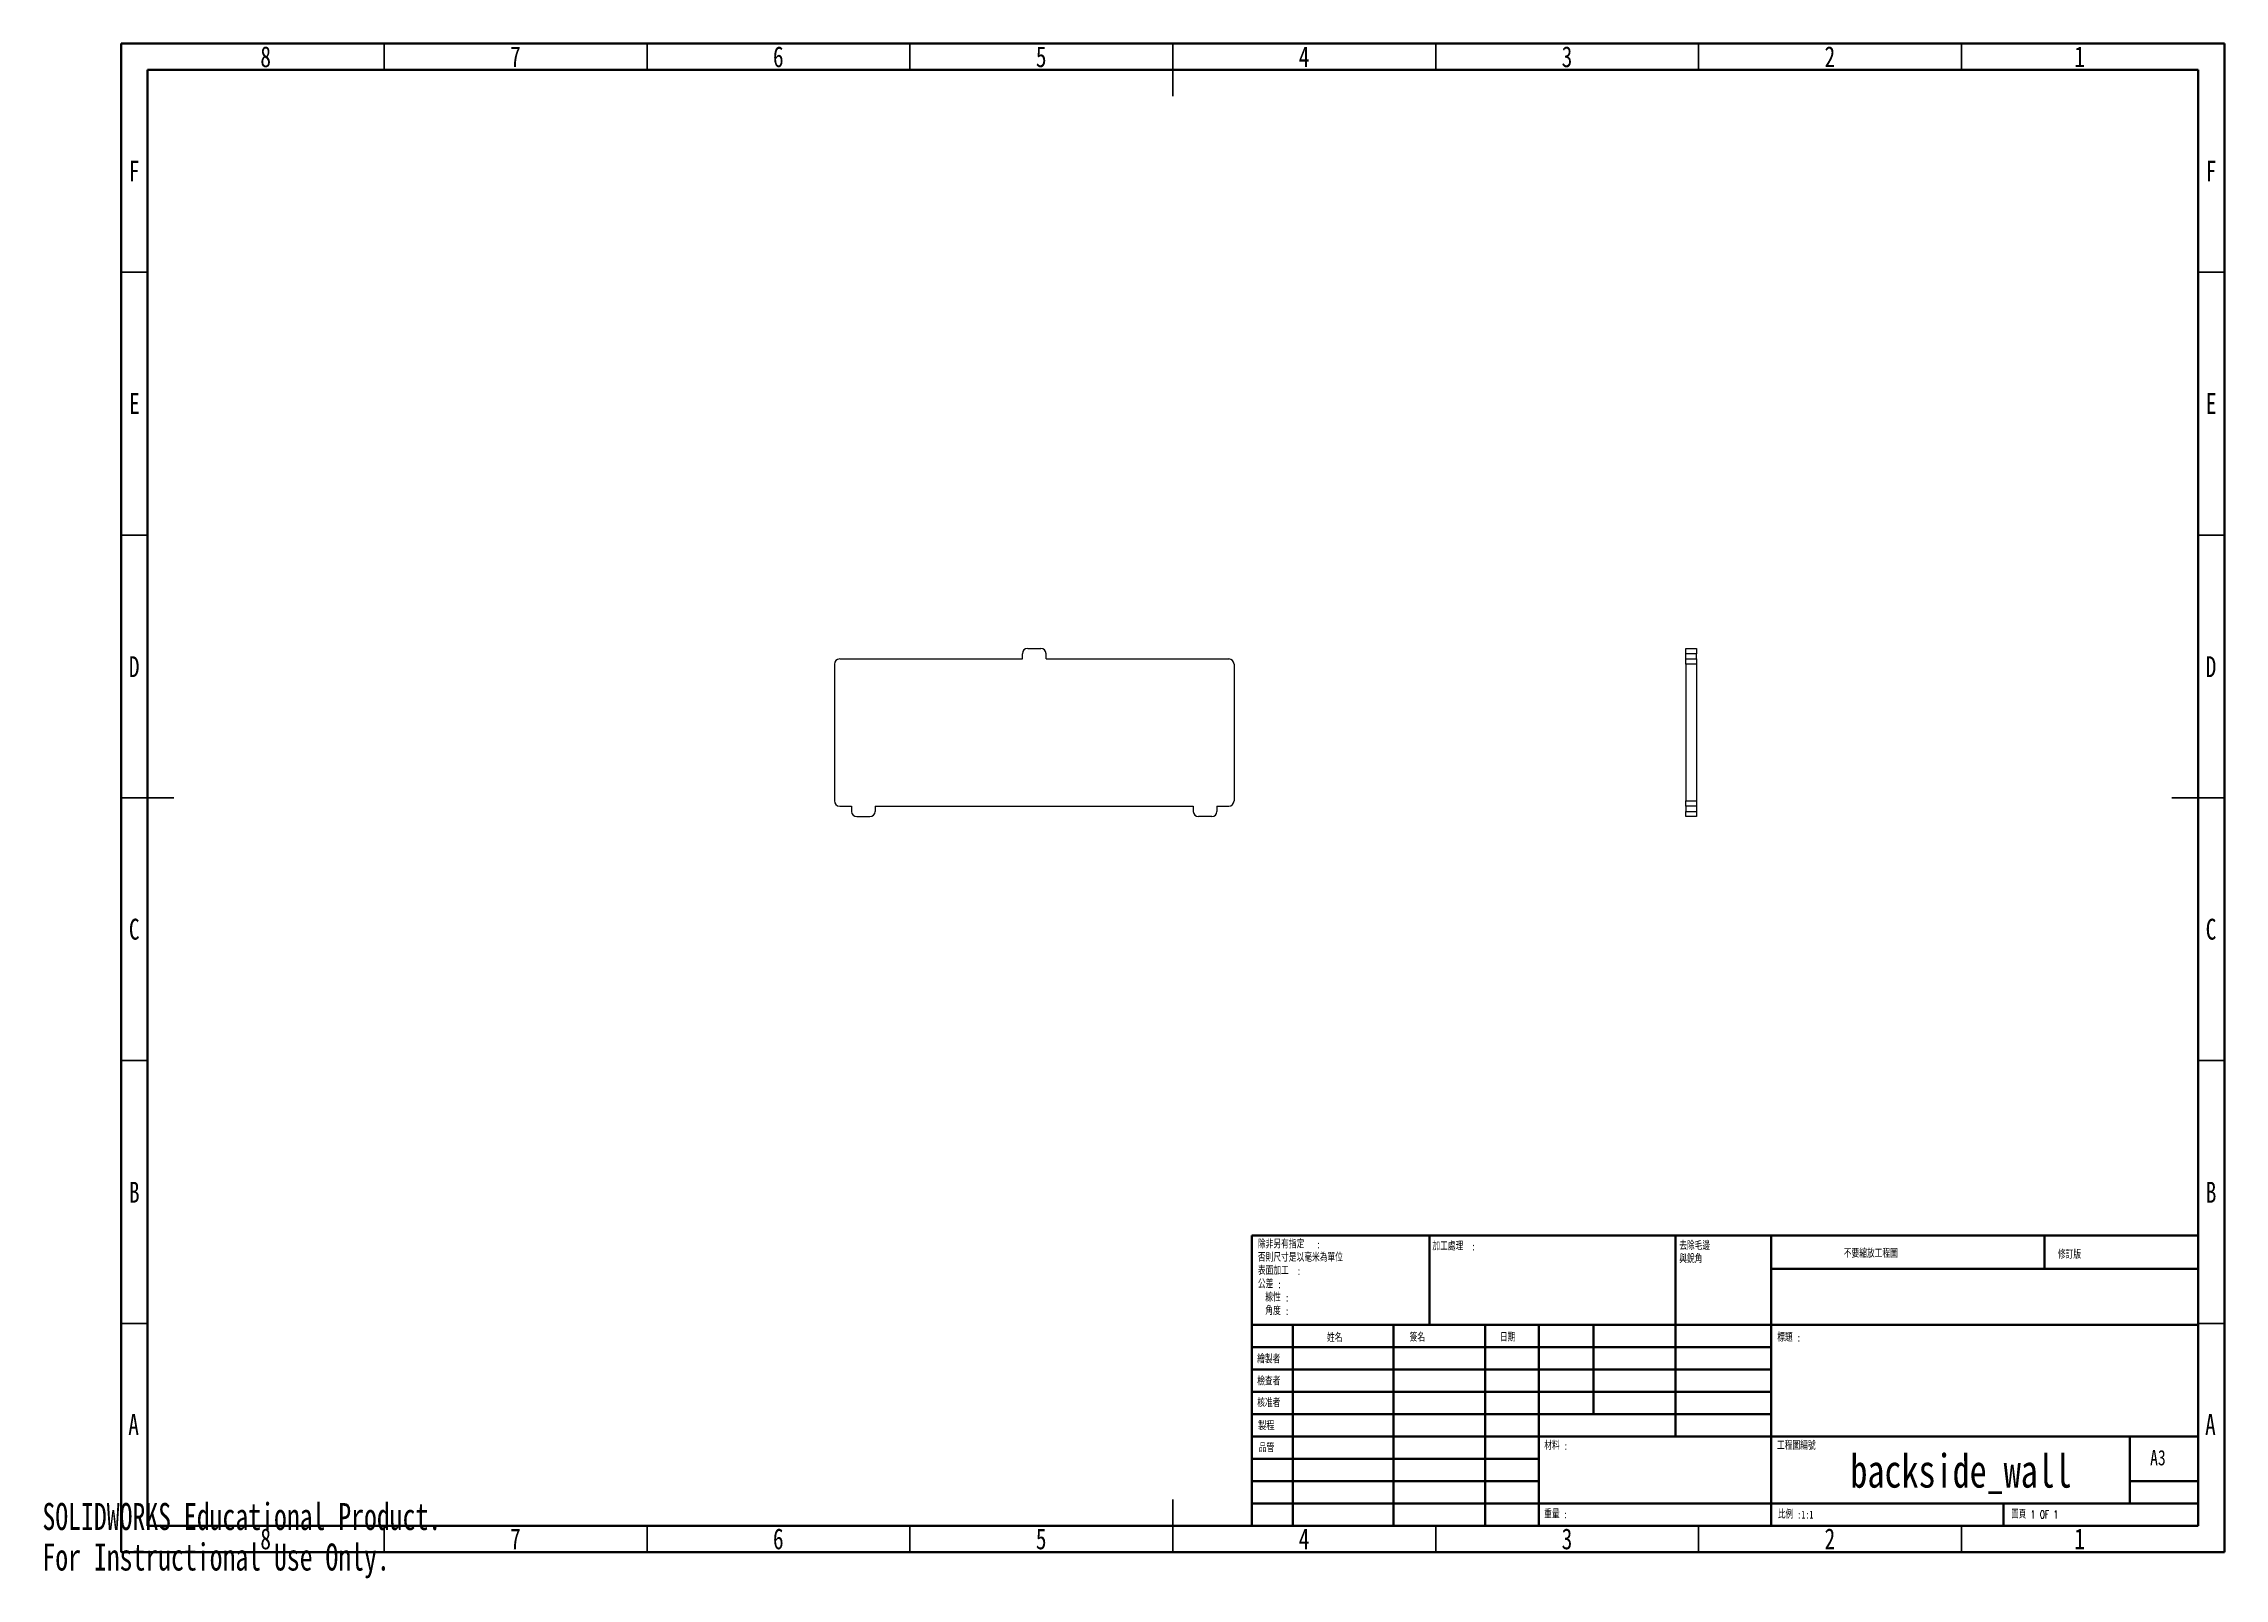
# Model space of a CAD drawing. Header units: millimetres. Extents: x 0 to 415, y 0 to 292.
import ezdxf

# ---------------------------------------------------------------- set-up
doc = ezdxf.new("R2010")
doc.units = ezdxf.units.MM
doc.styles.add('SLDTEXTSTYLE0', font='TXT', dxfattribs={"width": 0.75})
doc.styles.add('SLDTEXTSTYLE1', font='TXT', dxfattribs={"width": 0.7, "bigfont": 'bigfont'})
doc.styles.add('SLDTEXTSTYLE2', font='TXT', dxfattribs={"width": 0.75, "bigfont": 'bigfont'})
doc.styles.add('SLDTEXTSTYLE3', font='TXT', dxfattribs={"width": 0.666667, "bigfont": 'bigfont'})
doc.styles.add('SLDTEXTSTYLE4', font='TXT', dxfattribs={"width": 0.7})

# ---------------------------------------------------------------- blocks, each defined once
blk = doc.blocks.new('SW_NOTE_0')
at = {"color": 0, "linetype": 'Continuous', "lineweight": 0, "char_height": 1.5, "attachment_point": 1}
for s, insert, style in [('除非另有指定', (0, 1.93), 'SLDTEXTSTYLE1'), (':', (11.13, 1.89), 'SLDTEXTSTYLE0'), ('表面加工', (0, -3.11), 'SLDTEXTSTYLE1'), ('否則尺寸是以毫米為單位', (0, -0.61), 'SLDTEXTSTYLE1'), (':', (7.43, -3.15), 'SLDTEXTSTYLE0'), ('公差', (0, -5.65), 'SLDTEXTSTYLE1'), ('線性', (1.41, -8.2), 'SLDTEXTSTYLE1'), (':', (3.72, -5.7), 'SLDTEXTSTYLE0'), ('角度', (1.41, -10.74), 'SLDTEXTSTYLE1'), (':', (5.17, -10.79), 'SLDTEXTSTYLE0'), (':', (5.18, -8.24), 'SLDTEXTSTYLE0')]:
    blk.add_mtext(s, dxfattribs=dict(at, insert=insert, style=style))
blk = doc.blocks.new('SW_NOTE_0_1')
at = {"color": 0, "linetype": 'Continuous', "lineweight": 0, "char_height": 1.5, "attachment_point": 1}
for s, insert, style in [('加工處理', (0, 1.93), 'SLDTEXTSTYLE1'), (':', (7.44, 1.89), 'SLDTEXTSTYLE0')]:
    blk.add_mtext(s, dxfattribs=dict(at, insert=insert, style=style))
blk = doc.blocks.new('SW_NOTE_0_2')
at = {"color": 0, "linetype": 'Continuous', "lineweight": 0, "char_height": 1.5, "attachment_point": 1, "style": 'SLDTEXTSTYLE1'}
for s, insert in [('去除毛邊', (0, 1.93)), ('與銳角', (0, -0.57))]:
    blk.add_mtext(s, dxfattribs=dict(at, insert=insert))
blk = doc.blocks.new('SW_NOTE_0_3')
at = {"color": 0, "linetype": 'Continuous', "lineweight": 0, "char_height": 1.5, "attachment_point": 1}
for s, insert, style in [('材料', (0, 1.93), 'SLDTEXTSTYLE1'), (':', (3.72, 1.89), 'SLDTEXTSTYLE0')]:
    blk.add_mtext(s, dxfattribs=dict(at, insert=insert, style=style))
blk = doc.blocks.new('SW_NOTE_0_4')
at = {"color": 0, "linetype": 'Continuous', "lineweight": 0, "char_height": 1.5, "attachment_point": 1}
for s, insert, style in [('標題', (0, 1.93), 'SLDTEXTSTYLE1'), (':', (3.72, 1.89), 'SLDTEXTSTYLE0')]:
    blk.add_mtext(s, dxfattribs=dict(at, insert=insert, style=style))
blk = doc.blocks.new('SW_NOTE_0_5')
at = {"color": 0, "linetype": 'Continuous', "lineweight": 0, "char_height": 1.5, "attachment_point": 1}
for s, insert, style in [('比例', (0, 1.93), 'SLDTEXTSTYLE1'), (':1:1', (3.7, 1.89), 'SLDTEXTSTYLE0')]:
    blk.add_mtext(s, dxfattribs=dict(at, insert=insert, style=style))
blk = doc.blocks.new('SW_NOTE_0_6')
at = {"color": 0, "linetype": 'Continuous', "lineweight": 0, "attachment_point": 1}
for s, insert, char_height, style in [('重量', (0, 1.93), 1.499, 'SLDTEXTSTYLE1'), (':', (3.7, 1.89), 1.5, 'SLDTEXTSTYLE0')]:
    blk.add_mtext(s, dxfattribs=dict(at, insert=insert, char_height=char_height, style=style))

msp = doc.modelspace()

# ---------------------------------------------------------------- linework, layer by layer
at = {"color": 7, "linetype": 'Continuous', "lineweight": 70}
for p, q in [((15, 5), (15, 292)), ((15, 292), (415, 292)), ((415, 292), (415, 5)), ((20, 10), (20, 287)), ((20, 287), (410, 287)), ((410, 287), (410, 10)), ((410, 10), (20, 10)), ((415, 5), (15, 5))]:
    msp.add_line(p, q, dxfattribs=at)
at = {"color": 7, "linetype": 'Continuous', "lineweight": 35}
for p, q in [((65, 287), (65, 292)), ((115, 287), (115, 292)), ((165, 287), (165, 292)), ((215, 292), (215, 282)), ((215, 287), (215, 292)), ((265, 287), (265, 292)), ((315, 287), (315, 292)), ((365, 287), (365, 292)), ((20, 248.5), (15, 248.5)), ((410, 248.5), (415, 248.5)), ((20, 198.5), (15, 198.5)), ((410, 198.5), (415, 198.5)), ((15, 148.5), (25, 148.5)), ((20, 148.5), (15, 148.5)), ((415, 148.5), (405, 148.5)), ((410, 148.5), (415, 148.5)), ((20, 98.5), (15, 98.5)), ((410, 98.5), (415, 98.5)), ((20, 48.5), (15, 48.5)), ((410, 48.5), (415, 48.5)), ((215, 5), (215, 15)), ((65, 10), (65, 5)), ((115, 10), (115, 5)), ((165, 10), (165, 5)), ((215, 10), (215, 5)), ((265, 10), (265, 5)), ((315, 10), (315, 5)), ((365, 10), (365, 5))]:
    msp.add_line(p, q, dxfattribs=at)
at = {"color": 7, "linetype": 'Continuous', "lineweight": 25}
for p, q in [((151.64, 174.92), (186.39, 174.92)), ((186.39, 174.92), (186.39, 175.92)), ((187.39, 176.92), (189.89, 176.92)), ((190.89, 174.92), (190.89, 175.92)), ((190.89, 174.92), (225.64, 174.92)), ((312.58, 176.92), (314.58, 176.92)), ((312.58, 175.92), (312.58, 176.92)), ((314.58, 175.92), (312.58, 175.92)), ((312.58, 174.92), (312.58, 175.92)), ((312.58, 174.92), (314.58, 174.92)), ((312.58, 173.92), (312.58, 174.92)), ((314.58, 176.92), (314.58, 175.92)), ((314.58, 174.92), (314.58, 175.92)), ((314.58, 174.92), (314.58, 173.92)), ((150.64, 173.92), (150.64, 147.92)), ((226.64, 173.92), (226.64, 147.92)), ((314.58, 173.92), (312.58, 173.92)), ((312.58, 173.92), (312.58, 147.92)), ((314.58, 173.92), (314.58, 147.92)), ((151.64, 146.92), (153.89, 146.92)), ((153.89, 146.92), (153.89, 145.92)), ((158.39, 146.92), (158.39, 145.92)), ((158.39, 146.92), (218.89, 146.92)), ((218.89, 146.92), (218.89, 145.92)), ((223.39, 146.92), (223.39, 145.92)), ((223.39, 146.92), (225.64, 146.92)), ((312.58, 147.92), (314.58, 147.92)), ((312.58, 146.92), (312.58, 147.92)), ((314.58, 146.92), (312.58, 146.92)), ((312.58, 146.92), (312.58, 145.92)), ((312.58, 145.92), (314.58, 145.92)), ((312.58, 144.92), (312.58, 145.92)), ((314.58, 147.92), (314.58, 146.92)), ((314.58, 146.92), (314.58, 145.92)), ((314.58, 145.92), (314.58, 144.92)), ((154.89, 144.92), (157.39, 144.92)), ((222.39, 144.92), (219.89, 144.92)), ((314.58, 144.92), (312.58, 144.92))]:
    msp.add_line(p, q, dxfattribs=at)
at = {"color": 7, "linetype": 'Continuous', "lineweight": 50}
for p, q in [((230, 65.25), (410, 65.25)), ((230, 65.25), (230, 10)), ((263.8, 48.25), (263.8, 65.25)), ((310.6, 65.25), (310.6, 27)), ((328.8, 65.25), (328.8, 10)), ((380.8, 58.87), (380.8, 65.25)), ((410, 58.87), (328.8, 58.87)), ((410, 48.25), (230, 48.25)), ((237.8, 48.25), (237.8, 10)), ((256.99, 48.25), (256.99, 10)), ((274.4, 48.25), (274.4, 10)), ((284.6, 10), (284.6, 48.25)), ((295, 31.25), (295, 48.25)), ((328.8, 44), (230, 44)), ((328.8, 39.75), (230, 39.75)), ((328.8, 35.5), (230, 35.5)), ((328.8, 31.25), (230, 31.25)), ((284.6, 27), (230, 27)), ((284.6, 27), (410, 27)), ((397, 14.25), (397, 27)), ((284.6, 22.75), (230, 22.75)), ((284.6, 18.5), (230, 18.5)), ((410, 18.5), (397, 18.5)), ((230, 14.25), (410, 14.25)), ((373, 10), (373, 14.25))]:
    msp.add_line(p, q, dxfattribs=at)
at = {"color": 7, "linetype": 'Continuous', "lineweight": 25}
for centre, start, end in [((151.64, 173.92), 90, 180), ((187.39, 175.92), 90, 180), ((189.89, 175.92), 0, 90), ((225.64, 173.92), 0, 90), ((151.64, 147.92), 180, 270), ((154.89, 145.92), 180, 270), ((157.39, 145.92), 270, 0), ((219.89, 145.92), 180, 270), ((222.39, 145.92), 270, 0), ((225.64, 147.92), 270, 0)]:
    msp.add_arc(centre, 1, start, end, dxfattribs=at)

# ---------------------------------------------------------------- block references
at = {"color": 7, "linetype": 'Continuous', "lineweight": 0}
for name, p in [('SW_NOTE_0', (231.18, 62.38)), ('SW_NOTE_0_1', (264.37, 61.99)), ('SW_NOTE_0_2', (311.31, 62.07)), ('SW_NOTE_0_4', (329.96, 44.64)), ('SW_NOTE_0_3', (285.65, 24.05)), ('SW_NOTE_0_6', (285.62, 11.02)), ('SW_NOTE_0_5', (330.07, 10.97))]:
    msp.add_blockref(name, p, dxfattribs=at)

# ---------------------------------------------------------------- texts
for s, insert, char_height, attachment_point, style in [('8', (42.46, 291.49), 3.97, 2, 'SLDTEXTSTYLE0'), ('7', (89.96, 291.49), 3.97, 2, 'SLDTEXTSTYLE0'), ('6', (139.96, 291.49), 3.97, 2, 'SLDTEXTSTYLE0'), ('5', (189.96, 291.49), 3.97, 2, 'SLDTEXTSTYLE0'), ('4', (239.96, 291.49), 3.97, 2, 'SLDTEXTSTYLE0'), ('3', (289.96, 291.49), 3.97, 2, 'SLDTEXTSTYLE0'), ('2', (339.96, 291.49), 3.97, 2, 'SLDTEXTSTYLE0'), ('1', (387.46, 291.49), 3.97, 2, 'SLDTEXTSTYLE0'), ('F', (17.46, 269.74), 3.97, 2, 'SLDTEXTSTYLE0'), ('F', (412.46, 269.74), 3.97, 2, 'SLDTEXTSTYLE0'), ('E', (17.51, 225.49), 3.97, 2, 'SLDTEXTSTYLE0'), ('E', (412.51, 225.49), 3.97, 2, 'SLDTEXTSTYLE0'), ('D', (17.45, 175.43), 3.97, 2, 'SLDTEXTSTYLE0'), ('D', (412.45, 175.43), 3.97, 2, 'SLDTEXTSTYLE0'), ('C', (17.46, 125.49), 3.97, 2, 'SLDTEXTSTYLE0'), ('C', (412.46, 125.49), 3.97, 2, 'SLDTEXTSTYLE0'), ('B', (17.47, 75.43), 3.97, 2, 'SLDTEXTSTYLE0'), ('B', (412.47, 75.43), 3.97, 2, 'SLDTEXTSTYLE0'), ('不要縮放工程圖', (342.61, 62.53), 1.5, 1, 'SLDTEXTSTYLE1'), ('修訂版', (383.33, 62.33), 1.5, 1, 'SLDTEXTSTYLE1'), ('姓名', (244.32, 46.5), 1.5, 1, 'SLDTEXTSTYLE1'), ('簽名', (260.03, 46.56), 1.5, 1, 'SLDTEXTSTYLE1'), ('日期', (277.21, 46.58), 1.5, 1, 'SLDTEXTSTYLE1'), ('繪製者', (231.04, 42.43), 1.5, 1, 'SLDTEXTSTYLE1'), ('檢查者', (231.04, 38.21), 1.5, 1, 'SLDTEXTSTYLE1'), ('核准者', (231.04, 34.11), 1.5, 1, 'SLDTEXTSTYLE1'), ('A', (17.34, 31.24), 3.97, 2, 'SLDTEXTSTYLE0'), ('製程', (231.2, 29.72), 1.5, 1, 'SLDTEXTSTYLE2'), ('A', (412.34, 31.24), 3.97, 2, 'SLDTEXTSTYLE0'), ('品管', (231.34, 25.55), 1.5, 1, 'SLDTEXTSTYLE1'), ('工程圖編號', (329.91, 25.99), 1.5, 1, 'SLDTEXTSTYLE1'), ('backside_wall', (364.93, 23.61), 6.35, 2, 'SLDTEXTSTYLE0'), ('A3', (400.87, 24.41), 2.91, 1, 'SLDTEXTSTYLE0'), ('圖頁 1 OF 1', (374.48, 12.9), 1.5, 1, 'SLDTEXTSTYLE3'), ('8', (42.46, 9.49), 3.97, 2, 'SLDTEXTSTYLE0'), ('7', (89.96, 9.49), 3.97, 2, 'SLDTEXTSTYLE0'), ('6', (139.96, 9.49), 3.97, 2, 'SLDTEXTSTYLE0'), ('5', (189.96, 9.49), 3.97, 2, 'SLDTEXTSTYLE0'), ('4', (239.96, 9.49), 3.97, 2, 'SLDTEXTSTYLE0'), ('3', (289.96, 9.49), 3.97, 2, 'SLDTEXTSTYLE0'), ('2', (339.96, 9.49), 3.97, 2, 'SLDTEXTSTYLE0'), ('1', (387.46, 9.49), 3.97, 2, 'SLDTEXTSTYLE0')]:
    msp.add_mtext(s, dxfattribs=dict(at, insert=insert, char_height=char_height, attachment_point=attachment_point, style=style))
at = {"color": 7, "linetype": 'Continuous', "char_height": 5.1381, "attachment_point": 1, "style": 'SLDTEXTSTYLE4'}
for s, insert in [('SOLIDWORKS Educational Product.', (0, 14.33)), ('For Instructional Use Only.', (0, 6.62))]:
    msp.add_mtext(s, dxfattribs=dict(at, insert=insert))

doc.saveas('drawing.dxf')
